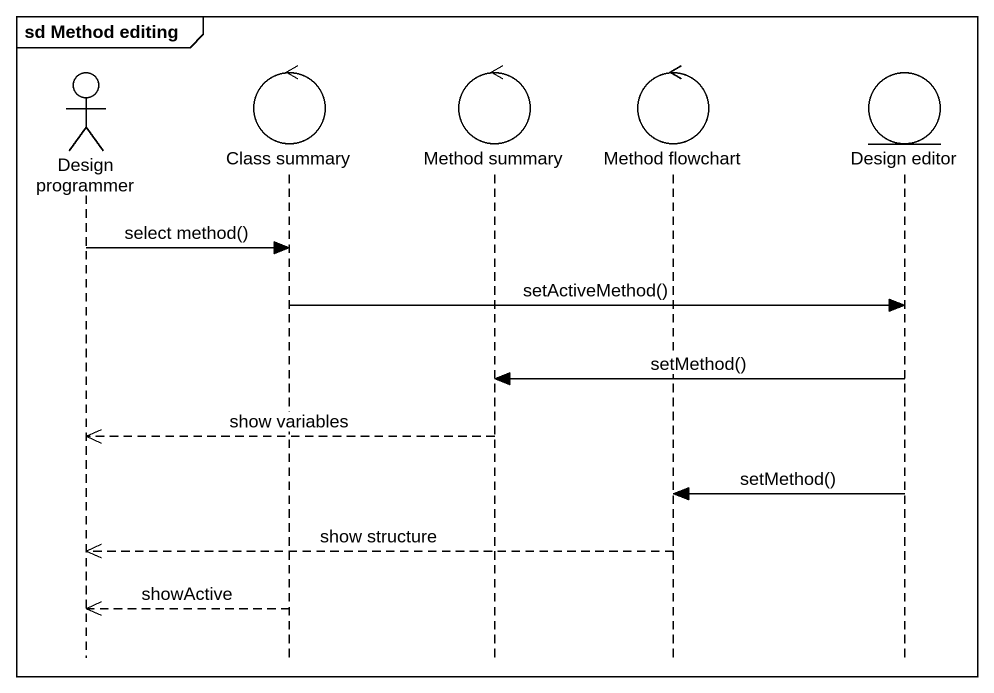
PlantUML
@startuml
mainframe sd Method editing
hide footbox
actor "Design programmer" as Design_programmer
control "Class summary" as Class_summary
control "Method summary" as Method_summary
control "Method flowchart" as Method_flowchart
entity "Design editor" as Design_editor

Design_programmer -> Class_summary : select method()
Class_summary -> Design_editor : setActiveMethod()
Design_editor -> Method_summary : setMethod()
Method_summary -->> Design_programmer : show variables
Design_editor -> Method_flowchart : setMethod()
Method_flowchart -->> Design_programmer : show structure
Class_summary -->> Design_programmer : showActive
@enduml
